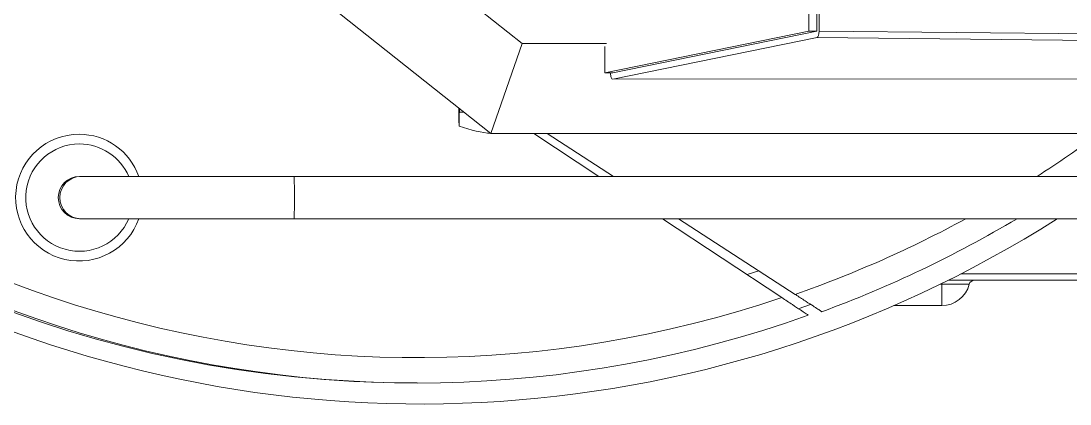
# Model space of a CAD drawing. Header units: millimetres. Extents: x 1650 to 6065, y 324 to 3836.
# Drawn here: x 3464.74 to 3489.55, y 2574.61 to 2583.67 of the extents above; entities that cross this region are included whole.
import ezdxf

# ---------------------------------------------------------------- set-up
doc = ezdxf.new("R2010")
doc.units = ezdxf.units.MM

# ---------------------------------------------------------------- blocks, each defined once
blk = doc.blocks.new('A$C3D6C2CD6')
at = {"color": 141, "linetype": 'Continuous', "lineweight": 15}
for p, q in [((191.77, -600.88), (197.76, -7.29)), ((215.95, -5), (215.95, -678.5)), ((193.28, -601.35), (199.26, -7.49)), ((202.96, -7.49), (203.1, -649.64)), ((203.1, -649.67), (202.97, -7.49)), ((250.69, -50.93), (250.69, -570.29)), ((249.22, -567.37), (249.22, -368.56)), ((226.14, -413.64), (226.14, -724.99)), ((236.14, -724.99), (236.14, -413.65)), ((251.64, -565.35), (251.64, -571.87)), ((251.64, -571.87), (251.47, -571.87)), ((256.69, -571.87), (251.64, -571.87)), ((251.64, -571.87), (251.64, -572.21)), ((256.69, -583.15), (256.69, -571.87)), ((191.78, -601.38), (-180.57, -601.38)), ((191.77, -600.88), (-180.56, -600.88)), ((191.77, -601.38), (-180.56, -601.38)), ((191.78, -601.38), (191.77, -601.38)), ((201.6, -649.67), (191.78, -601.38)), ((191.78, -603.27), (191.78, -601.38)), ((201.6, -649.67), (191.78, -601.38)), ((203.1, -649.64), (193.28, -601.35)), ((191.78, -603.27), (-180.57, -603.27)), ((201.6, -651.56), (191.78, -603.27)), ((257.49, -605.8), (256.47, -602.92)), ((236.14, -634.1), (254.04, -606.54)), ((254.81, -609.66), (236.14, -637.86)), ((248.47, -615.11), (249.35, -617.9)), ((201.6, -651.56), (201.6, -649.67)), ((215.95, -665.17), (226.14, -649.5)), ((194.69, -671.08), (194.69, -651.12)), ((195.36, -651.56), (201.6, -651.56)), ((201.6, -650.2), (201.7, -650.2)), ((226.14, -652.96), (215.95, -668.34)), ((125.13, -758.73), (194.69, -671.08)), ((215.95, -678.5), (194.69, -671.08)), ((215.95, -678.5), (135.41, -780)), ((209.96, -685.93), (210.95, -685.93)), ((210.95, -685.93), (210.95, -684.8)), ((275, -696.76), (275, -695.92)), ((226.14, -724.99), (226.14, -775.43)), ((236.14, -775.43), (236.14, -724.99)), ((226.14, -775.43), (226.14, -775.77)), ((236.14, -775.77), (236.14, -775.43))]:
    blk.add_line(p, q, dxfattribs=at)
for centre, radius, start, end in [((0, -695), 269, 32.791, 36.601), ((0, -695), 280, 274.1635, 32.5054), ((0, -695), 275, 20.1629, 30.832), ((251.96, -564.13), 1.26, 180, 255.5225), ((249.96, -571.87), 6.74, 0, 75.5225), ((0, -695), 269, 19.1995, 28.6187), ((0, -695.91), 275, 160.3461, 19.6539), ((0, -695.86), 269, 161.3094, 18.6906), ((0, -696.75), 275, 180.0018, 359.9982), ((231.14, -944.61), 219.68, 88.6958, 91.3042), ((231.15, -775.86), 15, 179.9993, 70.5864), ((231.15, -775.86), 15, 109.529, 179.999), ((231.15, -775.77), 12.69, 179.9994, 66.8685), ((231.15, -775.77), 12.69, 113.2713, 180.0001), ((231.14, -775.43), 5, 180.0017, 359.9983), ((231.14, -775.77), 5, 180.0018, 359.9982)]:
    blk.add_arc(centre, radius, start, end, dxfattribs=at)
for centre, major_axis, ratio, start_param, end_param in [((191.77, -601.38), (1.51, 0), 0.334164, 0.06763, 1.568613), ((201.59, -649.67), (1.51, 0), 0.34756, 4.782994, 6.353791), ((209.94, -687.56), (5.1, 12.21), 0.259907, 4.947648, 5.647345)]:
    blk.add_ellipse(centre, major_axis=major_axis, ratio=ratio, start_param=start_param, end_param=end_param, dxfattribs=at)
for points, knots in [([(258.15, -600.21), (258.11, -600.26), (258.05, -600.36), (257.54, -601.14), (256.77, -602.33), (255.68, -604.01), (254.71, -605.5), (254.13, -606.39), (254.04, -606.54)], [0, 0, 0, 0, 0.16195, 0.323409, 0.496292, 0.70213, 0.950356, 1, 1, 1, 1]), ([(254.81, -609.66), (255.37, -608.81), (256.41, -607.25), (257.69, -605.33), (258.51, -604.1), (258.92, -603.5), (258.96, -603.44), (258.98, -603.42)], [0, 0, 0, 0, 0.285946, 0.527153, 0.721109, 0.885934, 1, 1, 1, 1]), ([(214.22, -686), (214.21, -686), (213.65, -686.01), (212.3, -686.03), (210.73, -686.06), (209.94, -686.07)], [0, 0, 0, 0, 0.007811, 0.503899, 1, 1, 1, 1]), ([(214.22, -686), (213.67, -686), (212.57, -686), (211.49, -685.95), (210.95, -685.93)], [0, 0, 0, 0, 0.499939, 1, 1, 1, 1])]:
    blk.add_open_spline(points, degree=3, knots=knots, dxfattribs=at)

msp = doc.modelspace()

# ---------------------------------------------------------------- block references
at = {"xscale": 0.1000000000003638, "yscale": 0.1000000000003638, "zscale": 0.1000000000003638, "rotation": 270}
msp.add_blockref('A$C3D6C2CD6', (3543.702, 2602.609, 0), dxfattribs=at)

doc.saveas('drawing.dxf')
